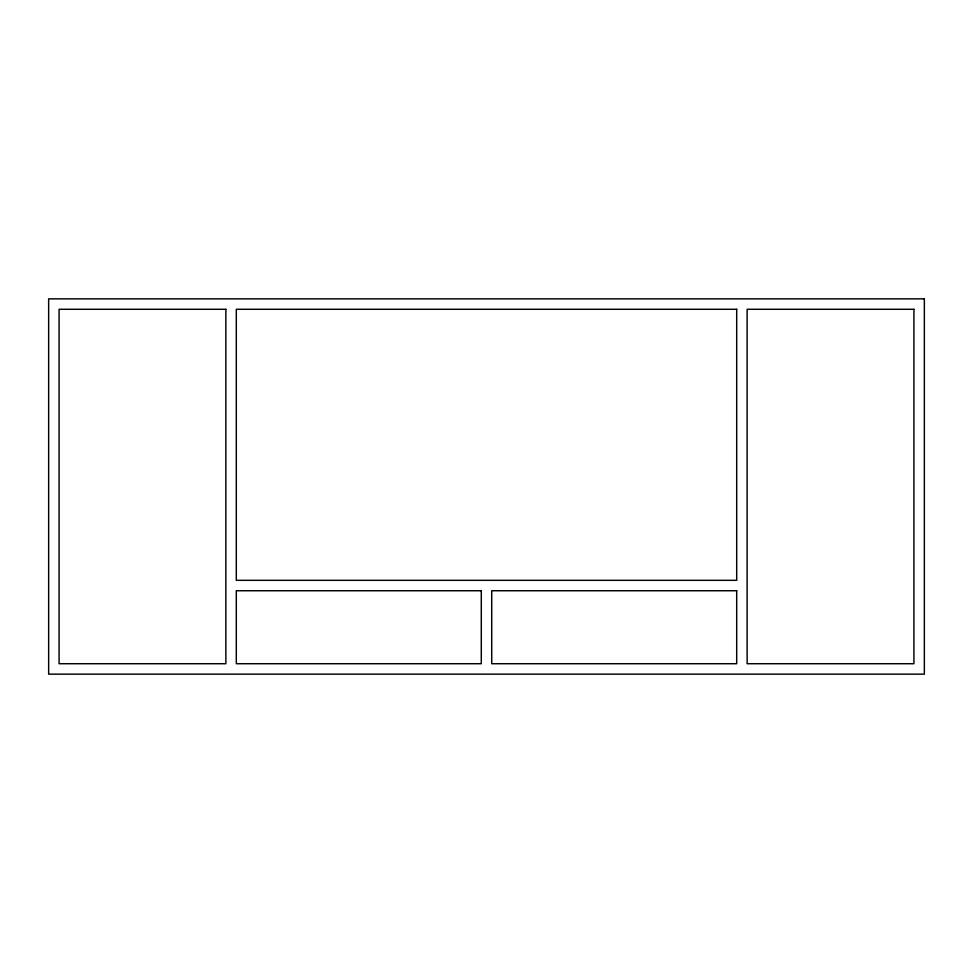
<?xml version="1.0" encoding="UTF-8"?>
<svg xmlns="http://www.w3.org/2000/svg" width="973" height="973" viewBox="0 0 973 973"><rect width="100%" height="100%" fill="white"/><g stroke="black" fill="none" stroke-linecap="round" stroke-linejoin="round"><path stroke-width="1.46" d="M924.35 298.845L48.65 298.845L48.65 674.155L924.35 674.155L924.35 298.845M225.87 309.28L59.073 309.28L59.073 663.72L225.87 663.72L225.87 309.28M736.695 309.28L236.305 309.28L236.305 580.322L736.695 580.322L736.695 309.28M913.927 309.28L747.13 309.28L747.13 663.72L913.927 663.72L913.927 309.28M481.282 590.745L236.305 590.745L236.305 663.72L481.282 663.72L481.282 590.745M736.695 590.745L491.718 590.745L491.718 663.72L736.695 663.72L736.695 590.745"/></g></svg>
